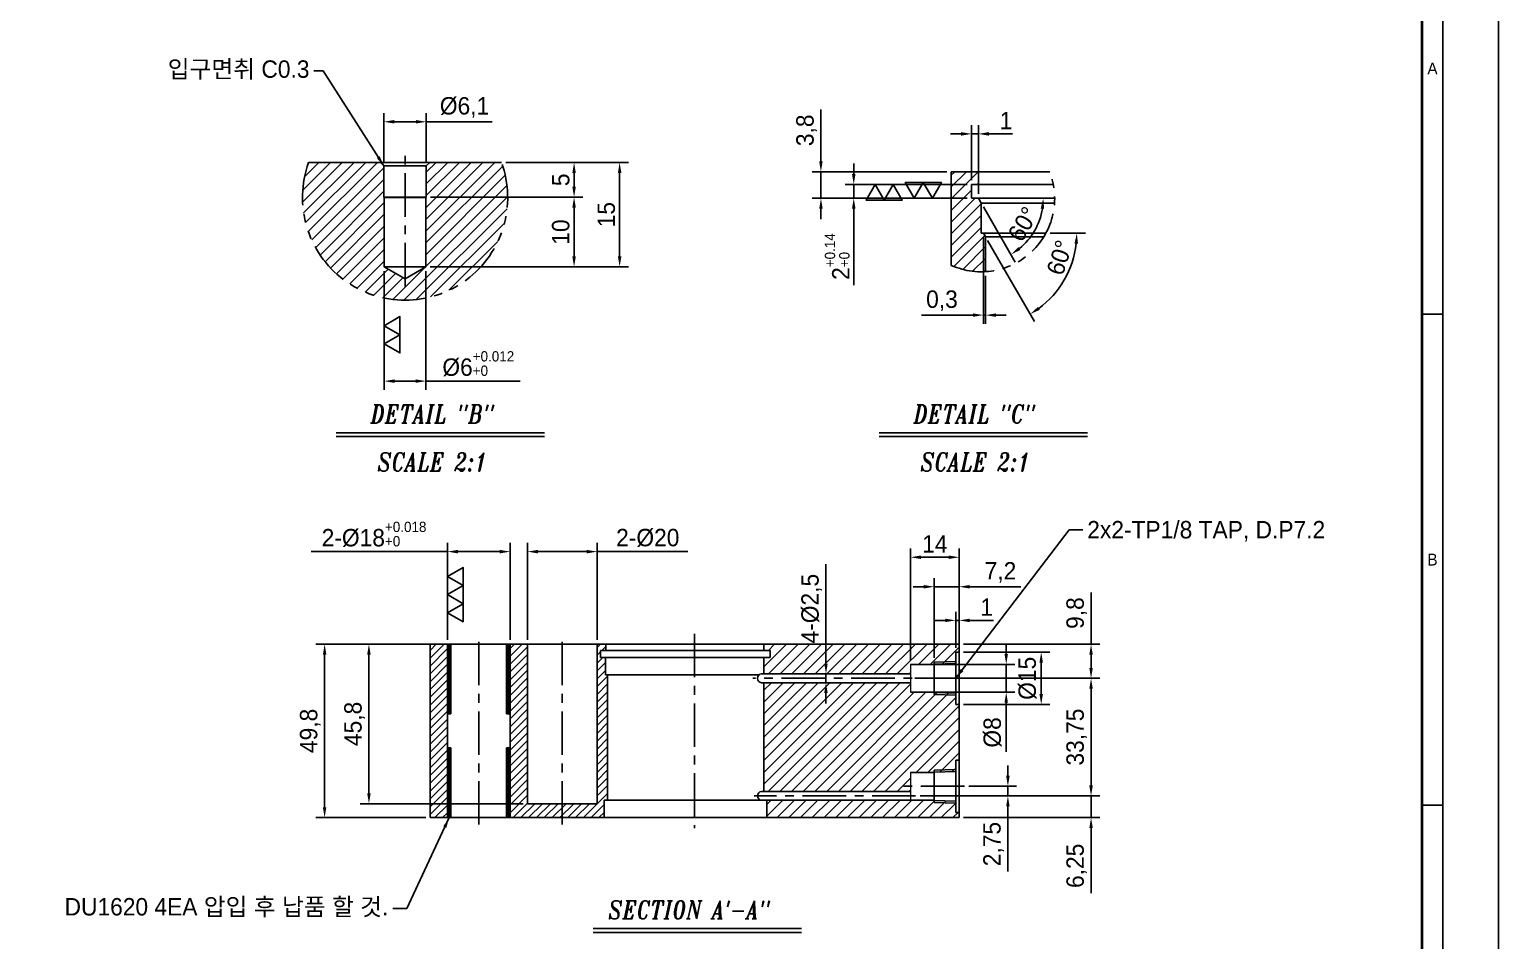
# Model space of a CAD drawing. Header units: inches. Extents: x 0 to 23821, y 0 to 11279.
# Drawn here: x 17186.4 to 17608.5, y 6222.6 to 6484.2 of the extents above; entities that cross this region are included whole.
import ezdxf

# ---------------------------------------------------------------- set-up
doc = ezdxf.new("R2010")
doc.units = ezdxf.units.IN
doc.header["$LTSCALE"] = 10
doc.header["$MEASUREMENT"] = 0
doc.linetypes.add('CENTER', pattern=[2, 1.25, -0.25, 0.25, -0.25])
doc.linetypes.add('PHANTOM', pattern=[2.5, 1.25, -0.25, 0.25, -0.25, 0.25, -0.25])
doc.layers.get('Defpoints').update_dxf_attribs({"color": 8})
for name, color, linetype in [('44', 4, 'Continuous'), ('CENTER LINE', 1, 'CENTER'), ('PHANTOM LINE', 6, 'PHANTOM'), ('THIN LINE', 3, 'Continuous')]:
    doc.layers.add(name, color=color, linetype=linetype)
doc.styles.add('ITALICT', font='italict')
doc.styles.add('SCI', font='')
doc.styles.get('SCI').set_extended_font_data('Gulim')
doc.dimstyles.new('SCH', dxfattribs={"dimtxt": 2.5, "dimasz": 2, "dimexe": 1.25, "dimexo": 0.625, "dimtad": 1, "dimdec": 8, "dimtxsty": 'SCI', "dimcen": 2.5, "dimclrd": 4, "dimclre": 4, "dimclrt": 7, "dimadec": 8, "dimazin": 2, "dimtfac": 1, "dimtdec": 8, "dimtmove": 0, "dimatfit": 3, "dimfxl": 1, "dimarcsym": 0})

# ---------------------------------------------------------------- blocks, each defined once
blk = doc.blocks.new('SECHANG A3')
for p, q in [((199, 219), (202, 219)), ((202, 148.5), (199, 148.5))]:
    blk.add_line(p, q)
at = {"color": 1}
blk.add_lwpolyline([(-210, 297), (210, 297), (210, 0), (-210, 0)], close=True, dxfattribs=at)
at = {"color": 2}
blk.add_lwpolyline([(-198, 289.5), (202, 289.5), (202, 7.5), (-198, 7.5)], close=True, dxfattribs=at)
at = {"const_width": 0.4}
blk.add_lwpolyline([(-195, 286.5), (199, 286.5), (199, 10.5), (-195, 10.5)], close=True, dxfattribs=at)
at = {"color": 2, "char_height": 1.7, "width": 3, "attachment_point": 5, "style": 'SCI'}
for s, insert in [('A', (200.5, 254.25)), ('B', (200.5, 183.75))]:
    blk.add_mtext(s, dxfattribs=dict(at, insert=insert))
blk = doc.blocks.new('*D1591')
at = {"color": 4, "lineweight": -2, "transparency": 16777216}
for p, q in [((17288.22, 6446.26), (17288.22, 6460.18)), ((17291.22, 6457.68), (17297.42, 6457.68)), ((17300.42, 6446.26), (17300.42, 6460.18)), ((17300.42, 6457.68), (17319.38, 6457.68))]:
    blk.add_line(p, q, dxfattribs=at)
at = {"color": 4, "transparency": 16777216}
for points in [[(17291.22, 6458.18), (17291.22, 6457.18), (17288.22, 6457.68)], [(17297.42, 6458.18), (17297.42, 6457.18), (17300.42, 6457.68)]]:
    blk.add_solid(points, dxfattribs=at)
at = {"layer": 'Defpoints', "color": 0, "transparency": 16777216}
for p in [(17300.42, 6457.68), (17288.22, 6445.01), (17300.42, 6445.01)]:
    blk.add_point(p, dxfattribs=at)
at = {"color": 7, "transparency": 16777216, "insert": (17311.4, 6461.8), "char_height": 5, "attachment_point": 5, "style": 'SCI'}
blk.add_mtext('%%c6,1', dxfattribs=at)
blk = doc.blocks.new('*D1592')
at = {"color": 4, "lineweight": -2, "transparency": 16777216}
for p, q in [((17323.27, 6446.01), (17358.46, 6446.01)), ((17355.96, 6419.01), (17355.96, 6443.01)), ((17301.55, 6416.01), (17358.46, 6416.01))]:
    blk.add_line(p, q, dxfattribs=at)
at = {"color": 4, "transparency": 16777216}
for points in [[(17355.46, 6443.01), (17356.46, 6443.01), (17355.96, 6446.01)], [(17355.46, 6419.01), (17356.46, 6419.01), (17355.96, 6416.01)]]:
    blk.add_solid(points, dxfattribs=at)
at = {"layer": 'Defpoints', "color": 0, "transparency": 16777216}
for p in [(17322.02, 6446.01), (17355.96, 6446.01), (17300.3, 6416.01)]:
    blk.add_point(p, dxfattribs=at)
at = {"color": 7, "transparency": 16777216, "insert": (17352.14, 6431.01), "char_height": 5, "attachment_point": 5, "rotation": 90, "style": 'SCI'}
blk.add_mtext('15', dxfattribs=at)
blk = doc.blocks.new('*D1593')
at = {"color": 4, "lineweight": -2, "transparency": 16777216}
for p, q in [((17301.67, 6436.01), (17345.37, 6436.01)), ((17342.87, 6433.01), (17342.87, 6419.01)), ((17301.55, 6416.01), (17345.37, 6416.01))]:
    blk.add_line(p, q, dxfattribs=at)
at = {"color": 4, "transparency": 16777216}
for points in [[(17342.37, 6433.01), (17343.37, 6433.01), (17342.87, 6436.01)], [(17342.37, 6419.01), (17343.37, 6419.01), (17342.87, 6416.01)]]:
    blk.add_solid(points, dxfattribs=at)
at = {"layer": 'Defpoints', "color": 0, "transparency": 16777216}
for p in [(17300.42, 6436.01), (17300.3, 6416.01), (17342.87, 6416.01)]:
    blk.add_point(p, dxfattribs=at)
at = {"color": 7, "transparency": 16777216, "insert": (17339.05, 6426.01), "char_height": 5, "attachment_point": 5, "rotation": 90, "style": 'SCI'}
blk.add_mtext('10', dxfattribs=at)
blk = doc.blocks.new('*D1594')
at = {"color": 4, "lineweight": -2, "transparency": 16777216}
for p, q in [((17323.27, 6446.01), (17345.37, 6446.01)), ((17342.87, 6439.01), (17342.87, 6443.01)), ((17301.67, 6436.01), (17345.37, 6436.01))]:
    blk.add_line(p, q, dxfattribs=at)
at = {"color": 4, "transparency": 16777216}
for points in [[(17342.37, 6443.01), (17343.37, 6443.01), (17342.87, 6446.01)], [(17342.37, 6439.01), (17343.37, 6439.01), (17342.87, 6436.01)]]:
    blk.add_solid(points, dxfattribs=at)
at = {"layer": 'Defpoints', "color": 0, "transparency": 16777216}
for p in [(17322.02, 6446.01), (17342.87, 6446.01), (17300.42, 6436.01)]:
    blk.add_point(p, dxfattribs=at)
at = {"color": 7, "transparency": 16777216, "insert": (17339.06, 6441.01), "char_height": 5, "attachment_point": 5, "rotation": 90, "style": 'SCI'}
blk.add_mtext('5', dxfattribs=at)
blk = doc.blocks.new('*D1595')
at = {"color": 4, "lineweight": -2, "transparency": 16777216}
for p, q in [((17288.32, 6414.76), (17288.32, 6380.71)), ((17300.32, 6414.76), (17300.32, 6380.71)), ((17291.32, 6383.21), (17297.32, 6383.21)), ((17300.32, 6383.21), (17327.37, 6383.21))]:
    blk.add_line(p, q, dxfattribs=at)
at = {"color": 4, "transparency": 16777216}
for points in [[(17291.32, 6383.71), (17291.32, 6382.71), (17288.32, 6383.21)], [(17297.32, 6383.71), (17297.32, 6382.71), (17300.32, 6383.21)]]:
    blk.add_solid(points, dxfattribs=at)
at = {"layer": 'Defpoints', "color": 0, "transparency": 16777216}
for p in [(17288.32, 6416.01), (17300.32, 6416.01), (17300.32, 6383.21)]:
    blk.add_point(p, dxfattribs=at)
at = {"color": 7, "transparency": 16777216, "insert": (17315.35, 6388.17), "char_height": 5, "attachment_point": 5, "style": 'SCI'}
blk.add_mtext('%%c6{\\H0.59x;\\S+0.012^ +0;}', dxfattribs=at)
blk = doc.blocks.new('*D1596')
at = {"color": 4, "lineweight": -2, "transparency": 16777216}
for p, q in [((17423.21, 6442.7), (17423.21, 6445.7)), ((17455.79, 6439.7), (17420.71, 6439.7)), ((17423.21, 6439.7), (17423.21, 6435.7)), ((17455.79, 6435.7), (17420.71, 6435.7)), ((17423.21, 6432.7), (17423.21, 6410.73))]:
    blk.add_line(p, q, dxfattribs=at)
at = {"color": 4, "transparency": 16777216}
for points in [[(17422.71, 6442.7), (17423.71, 6442.7), (17423.21, 6439.7)], [(17422.71, 6432.7), (17423.71, 6432.7), (17423.21, 6435.7)]]:
    blk.add_solid(points, dxfattribs=at)
at = {"layer": 'Defpoints', "color": 0, "transparency": 16777216}
for p in [(17457.04, 6439.7), (17423.21, 6435.7), (17457.04, 6435.7)]:
    blk.add_point(p, dxfattribs=at)
at = {"color": 7, "transparency": 16777216, "insert": (17418.44, 6418.97), "char_height": 5, "attachment_point": 5, "rotation": 90, "style": 'SCI'}
blk.add_mtext('2{\\H0.59x;\\S+0.14^ +0;}', dxfattribs=at)
blk = doc.blocks.new('*D1597')
at = {"color": 4, "lineweight": -2, "transparency": 16777216}
for p, q in [((17413.78, 6446.3), (17413.78, 6461.16)), ((17449.99, 6443.3), (17411.28, 6443.3)), ((17413.78, 6435.7), (17413.78, 6443.3)), ((17455.79, 6435.7), (17411.28, 6435.7)), ((17413.78, 6432.7), (17413.78, 6429.7))]:
    blk.add_line(p, q, dxfattribs=at)
at = {"color": 4, "transparency": 16777216}
for points in [[(17413.28, 6446.3), (17414.28, 6446.3), (17413.78, 6443.3)], [(17413.28, 6432.7), (17414.28, 6432.7), (17413.78, 6435.7)]]:
    blk.add_solid(points, dxfattribs=at)
at = {"layer": 'Defpoints', "color": 0, "transparency": 16777216}
for p in [(17413.78, 6443.3), (17451.24, 6443.3), (17457.04, 6435.7)]:
    blk.add_point(p, dxfattribs=at)
at = {"color": 7, "transparency": 16777216, "insert": (17409.66, 6455.23), "char_height": 5, "attachment_point": 5, "rotation": 90, "style": 'SCI'}
blk.add_mtext('3,8', dxfattribs=at)
blk = doc.blocks.new('*D1598')
at = {"color": 4, "lineweight": -2, "transparency": 16777216}
blk.add_line((17460.47, 6433.23), (17469.6, 6417.41), dxfattribs=at)
blk.add_arc((17459.04, 6435.7), 18.62, 309.2436, 350.7564, dxfattribs=at)
at = {"color": 4, "transparency": 16777216}
for points in [[(17476.92, 6432.75), (17477.91, 6432.67), (17477.66, 6435.7)], [(17471.1, 6420.87), (17470.53, 6421.7), (17468.35, 6419.58)]]:
    blk.add_solid(points, dxfattribs=at)
at = {"layer": 'Defpoints', "color": 0, "transparency": 16777216}
for p in [(17457.04, 6435.7), (17459.04, 6435.7), (17459.84, 6434.32), (17480.93, 6435.7), (17473.3, 6423.74)]:
    blk.add_point(p, dxfattribs=at)
at = {"color": 7, "transparency": 16777216, "insert": (17471.86, 6428.3), "char_height": 5, "attachment_point": 5, "rotation": 60, "style": 'SCI'}
blk.add_mtext('60°', dxfattribs=at)
blk = doc.blocks.new('*D1599')
at = {"color": 4, "lineweight": -2, "transparency": 16777216}
for p, q in [((17479.66, 6425.7), (17489.79, 6425.7)), ((17461.67, 6423.58), (17475.12, 6400.29))]:
    blk.add_line(p, q, dxfattribs=at)
blk.add_arc((17460.44, 6425.7), 26.85, 306.4056, 353.5944, dxfattribs=at)
at = {"color": 4, "transparency": 16777216}
for points in [[(17486.62, 6422.73), (17487.62, 6422.68), (17487.29, 6425.7)], [(17476.65, 6403.67), (17476.1, 6404.51), (17473.87, 6402.45)]]:
    blk.add_solid(points, dxfattribs=at)
at = {"layer": 'Defpoints', "color": 0, "transparency": 16777216}
for p in [(17459.84, 6425.7), (17460.44, 6425.7), (17461.04, 6424.66), (17478.41, 6425.7), (17481.01, 6408.44)]:
    blk.add_point(p, dxfattribs=at)
at = {"color": 7, "transparency": 16777216, "insert": (17482.38, 6418.68), "char_height": 5, "attachment_point": 5, "rotation": 72.266, "style": 'SCI'}
blk.add_mtext('60°', dxfattribs=at)
blk = doc.blocks.new('*D1600')
at = {"color": 4, "lineweight": -2, "transparency": 16777216}
for p, q in [((17460.44, 6424.45), (17460.44, 6399.66)), ((17461.04, 6413.4), (17461.04, 6399.66)), ((17457.44, 6402.16), (17442.66, 6402.16)), ((17461.04, 6402.16), (17460.44, 6402.16)), ((17464.04, 6402.16), (17467.04, 6402.16))]:
    blk.add_line(p, q, dxfattribs=at)
at = {"color": 4, "transparency": 16777216}
for points in [[(17457.44, 6402.66), (17457.44, 6401.66), (17460.44, 6402.16)], [(17464.04, 6402.66), (17464.04, 6401.66), (17461.04, 6402.16)]]:
    blk.add_solid(points, dxfattribs=at)
at = {"layer": 'Defpoints', "color": 0, "transparency": 16777216}
for p in [(17460.44, 6425.7), (17461.04, 6414.65), (17460.44, 6402.16)]:
    blk.add_point(p, dxfattribs=at)
at = {"color": 7, "transparency": 16777216, "insert": (17448.55, 6406.28), "char_height": 5, "attachment_point": 5, "style": 'SCI'}
blk.add_mtext('0,3', dxfattribs=at)
blk = doc.blocks.new('*D1601')
at = {"color": 4, "lineweight": -2, "transparency": 16777216}
for p, q in [((17454.04, 6454.2), (17451.04, 6454.2)), ((17457.04, 6440.95), (17457.04, 6456.7)), ((17457.04, 6454.2), (17459.04, 6454.2)), ((17459.04, 6436.95), (17459.04, 6456.7)), ((17462.04, 6454.2), (17468.86, 6454.2))]:
    blk.add_line(p, q, dxfattribs=at)
at = {"color": 4, "transparency": 16777216}
for points in [[(17454.04, 6454.7), (17454.04, 6453.7), (17457.04, 6454.2)], [(17462.04, 6454.7), (17462.04, 6453.7), (17459.04, 6454.2)]]:
    blk.add_solid(points, dxfattribs=at)
at = {"layer": 'Defpoints', "color": 0, "transparency": 16777216}
for p in [(17459.04, 6454.2), (17457.04, 6439.7), (17459.04, 6435.7)]:
    blk.add_point(p, dxfattribs=at)
at = {"color": 7, "transparency": 16777216, "insert": (17466.95, 6458.02), "char_height": 5, "attachment_point": 5, "style": 'SCI'}
blk.add_mtext('1', dxfattribs=at)
blk = doc.blocks.new('*U546')
at = {"color": 2}
for points in [[(0, 0), (1.5, 2.6), (-1.5, 2.6)], [(3, 0), (4.5, 2.6), (1.5, 2.6)]]:
    blk.add_lwpolyline(points, close=True, dxfattribs=at)
blk = doc.blocks.new('A$C21B97C16')
h = blk.add_hatch()
h.set_pattern_fill('ANSI31', color=30)
h.set_pattern_definition([(45, (-232314.66971, -59213.12488), (-0.08838834765, 0.08838834765), [])])
h.paths.add_polyline_path([(1, 20), (0, 20), (0, 9), (1, 9)])
h.paths.add_polyline_path([(1, 9), (0, 9), (0, 0), (1, 0)])
h.paths.add_polyline_path([(18, 20), (17, 20), (17, 0), (18, 0)])
at = {"layer": '44'}
for p, q in [((0, 20), (1, 20)), ((0, 20), (0, 0)), ((1, 0), (1, 20)), ((17, 20), (18, 20)), ((17, 0), (17, 20)), ((18, 20), (18, 0)), ((0, 0), (1, 0)), ((18, 0), (17, 0))]:
    blk.add_line(p, q, dxfattribs=at)
blk = doc.blocks.new('A$Cdac5166d')
at = {"layer": 'THIN LINE'}
h = blk.add_hatch(dxfattribs=at)
h.set_pattern_fill('ANSI31', color=256, scale=0.5, style=0)
h.set_pattern_definition([(45, (-1067.9687, -1188.4932), (-1.122532, 1.122532), [])])
h.paths.add_polyline_path([(-48, 24.9), (-53, 24.9), (-53, -24.9), (-35, -24.9), (-35, -20.9), (-48, -20.9)])
h.paths.add_polyline_path([(-71, 24.9), (-76, 24.9), (-76, -24.9), (-71, -24.9)])
h.paths.add_polyline_path([(-25, 16.1), (-25.5, 16.1), (-25.5, 21.1), (-27, 21.1), (-27, 23.1), (-25.5, 23.1), (-25.5, 24.9), (-28, 24.9), (-28, -20.9), (-35, -20.9), (-35, -24.9), (-26, -24.9), (-26, -19.9), (-25, -19.9)])
h = blk.add_hatch(dxfattribs=at)
h.set_pattern_fill('ANSI31', color=256, scale=0.75, style=0)
h.set_pattern_definition([(45, (50215.0619, 145888.504), (-1.683798023, 1.683798023), [])])
h.paths.add_polyline_path([(75, 22.6), (76, 22.6), (76, 24.9), (19.86, 24.9), (19.86, 23.1), (21.75, 23.1), (21.75, 21.1), (19.86, 21.1), (19.86, 16.35), (62, 16.35), (62, 19.1), (68.8, 19.1), (68.8, 19.19), (75, 19.38)])
h.paths.add_polyline_path([(76, 7.6), (75, 7.6), (75, 10.82), (68.8, 11.01), (68.8, 11.1), (62, 11.1), (62, 13.85), (19.86, 13.85), (19.86, -17.4), (62, -17.4), (62, -11.9), (68.8, -11.9), (68.8, -11.81), (75, -11.62), (75, -8.4), (76, -8.4)])
h.paths.add_polyline_path([(75, -20.18), (68.8, -19.99), (68.8, -19.9), (20.77, -19.9), (20.77, -24.9), (76, -24.9), (76, -23.4), (75, -23.4)])
for p, q in [((-76, 24.9), (76, 24.9)), ((-76, -24.9), (-76, 24.9)), ((-71, -24.9), (-71, 24.9)), ((-53, -24.9), (-53, 24.9)), ((-48, 24.9), (-48, -20.9)), ((-28, 24.9), (-28, -20.9)), ((-27, 23.1), (21.75, 23.1)), ((-27, 23.1), (-27, 21.1)), ((-25.5, 23.1), (-25.5, 24.9)), ((19.86, 23.1), (19.86, 24.9)), ((21.75, 23.1), (21.75, 21.1)), ((75, 7.6), (75, 22.6)), ((76, 22.6), (75, 22.6)), ((76, -24.9), (76, 24.9)), ((-27, 21.1), (21.75, 21.1)), ((-25.6, 16.1), (-25.6, 21.1)), ((19.86, 16.35), (19.86, 21.1)), ((68.8, 19.1), (62, 19.1)), ((68.8, 19.77), (68.8, 10.43)), ((75.02, 19.38), (68.8, 19.19)), ((-25.6, 16.1), (18.54, 16.1)), ((-25, -19.9), (-25, 16.1)), ((62, 16.35), (19.21, 16.35)), ((62, 13.85), (19.21, 13.85)), ((19.86, 13.85), (19.86, -17.4)), ((68.8, 11.1), (62, 11.1)), ((68.8, 11.01), (75.02, 10.82)), ((76, 7.6), (75, 7.6)), ((75, -23.4), (75, -8.4)), ((76, -8.4), (75, -8.4)), ((68.8, -11.9), (62, -11.9)), ((68.8, -11.23), (68.8, -20.57)), ((75.02, -11.62), (68.8, -11.81)), ((-48, -20.9), (-28, -20.9)), ((-26, -19.9), (19.21, -19.9)), ((-26, -24.9), (-26, -19.9)), ((62, -17.4), (19.21, -17.4)), ((62, -19.9), (19.21, -19.9)), ((20.77, -24.9), (20.77, -19.9)), ((68.8, -19.9), (62, -19.9)), ((68.8, -19.99), (75.02, -20.18)), ((-76, -24.9), (76, -24.9)), ((76, -23.4), (75, -23.4))]:
    blk.add_line(p, q)
at = {"color": 7, "linetype": 'Continuous', "lineweight": 0}
for p, q in [((62, 19.1), (62, 11.1)), ((62, -11.9), (62, -19.9))]:
    blk.add_line(p, q, dxfattribs=at)
for centre in [(19.21, 15.1), (19.21, -18.65)]:
    blk.add_ellipse(centre, major_axis=(0, -1.25), ratio=0.891311, start_param=3.141593, end_param=6.283185)
at = {"layer": 'CENTER LINE'}
for p, q in [((-62, -26.9), (-62, 26.4)), ((-38, -26.9), (-38, 26.4)), ((0, 27.9), (0, -27.9)), ((77.5, 15.1), (16.71, 15.1)), ((77.5, -15.9), (60, -15.9)), ((63.5, -18.65), (17.1, -18.65))]:
    blk.add_line(p, q, dxfattribs=at)
at = {"layer": 'THIN LINE'}
for p, q in [((75, 19.96), (68.8, 19.77)), ((77.5, 15.1), (82.46, 15.1)), ((68.8, 10.43), (75, 10.24)), ((75, -11.04), (68.8, -11.23)), ((68.8, -20.57), (75, -20.76))]:
    blk.add_line(p, q, dxfattribs=at)
at = {"layer": 'THIN LINE', "xscale": -1, "rotation": 180}
blk.add_blockref('A$C21B97C16', (-71, 24.9), dxfattribs=at)
at = {"layer": 'THIN LINE'}
blk.add_blockref('A$C21B97C16', (-71, -24.9), dxfattribs=at)
blk = doc.blocks.new('*D1656')
at = {"color": 4, "lineweight": -2, "transparency": 16777216}
for p, q in [((17306.5, 6308.92), (17306.5, 6336.75)), ((17324.5, 6308.92), (17324.5, 6336.75)), ((17306.5, 6334.25), (17267.33, 6334.25)), ((17321.5, 6334.25), (17309.5, 6334.25))]:
    blk.add_line(p, q, dxfattribs=at)
at = {"color": 4, "transparency": 16777216}
for points in [[(17309.5, 6334.75), (17309.5, 6333.75), (17306.5, 6334.25)], [(17321.5, 6334.75), (17321.5, 6333.75), (17324.5, 6334.25)]]:
    blk.add_solid(points, dxfattribs=at)
at = {"layer": 'Defpoints', "color": 0, "transparency": 16777216}
for p in [(17306.5, 6334.25), (17306.5, 6307.67), (17324.5, 6307.67)]:
    blk.add_point(p, dxfattribs=at)
at = {"color": 7, "transparency": 16777216, "insert": (17285.41, 6339.2), "char_height": 5, "attachment_point": 5, "style": 'SCI'}
blk.add_mtext('2-%%C18{\\H0.59x;\\S+0.018^ +0;}', dxfattribs=at)
blk = doc.blocks.new('*D1657')
at = {"color": 4, "lineweight": -2, "transparency": 16777216}
for p, q in [((17329.5, 6308.92), (17329.5, 6336.75)), ((17349.5, 6308.92), (17349.5, 6336.75)), ((17332.5, 6334.25), (17346.5, 6334.25)), ((17349.5, 6334.25), (17375.58, 6334.25))]:
    blk.add_line(p, q, dxfattribs=at)
at = {"color": 4, "transparency": 16777216}
for points in [[(17332.5, 6334.75), (17332.5, 6333.75), (17329.5, 6334.25)], [(17346.5, 6334.75), (17346.5, 6333.75), (17349.5, 6334.25)]]:
    blk.add_solid(points, dxfattribs=at)
at = {"layer": 'Defpoints', "color": 0, "transparency": 16777216}
for p in [(17349.5, 6334.25), (17329.5, 6307.67), (17349.5, 6307.67)]:
    blk.add_point(p, dxfattribs=at)
at = {"color": 7, "transparency": 16777216, "insert": (17364.04, 6338.19), "char_height": 5, "attachment_point": 5, "style": 'SCI'}
blk.add_mtext('2-%%C20', dxfattribs=at)
blk = doc.blocks.new('*D1658')
at = {"color": 4, "lineweight": -2, "transparency": 16777216}
for p, q in [((17415.23, 6302.12), (17415.23, 6330.63)), ((17397.96, 6299.12), (17417.73, 6299.12)), ((17415.23, 6296.62), (17415.23, 6299.12)), ((17397.96, 6296.62), (17417.73, 6296.62)), ((17415.23, 6293.62), (17415.23, 6290.62))]:
    blk.add_line(p, q, dxfattribs=at)
at = {"color": 4, "transparency": 16777216}
for points in [[(17414.73, 6302.12), (17415.73, 6302.12), (17415.23, 6299.12)], [(17414.73, 6293.62), (17415.73, 6293.62), (17415.23, 6296.62)]]:
    blk.add_solid(points, dxfattribs=at)
at = {"layer": 'Defpoints', "color": 0, "transparency": 16777216}
for p in [(17396.71, 6299.12), (17415.23, 6299.12), (17396.71, 6296.62)]:
    blk.add_point(p, dxfattribs=at)
at = {"color": 7, "transparency": 16777216, "insert": (17411.11, 6317.87), "char_height": 5, "attachment_point": 5, "rotation": 90, "style": 'SCI'}
blk.add_mtext('4-%%C2,5', dxfattribs=at)
blk = doc.blocks.new('*D1659')
at = {"color": 4, "lineweight": -2, "transparency": 16777216}
for p, q in [((17491.38, 6267.12), (17491.38, 6270.12)), ((17442.25, 6264.12), (17493.88, 6264.12)), ((17491.38, 6264.12), (17491.38, 6257.87)), ((17454.75, 6257.87), (17493.88, 6257.87)), ((17491.38, 6254.87), (17491.38, 6236.17))]:
    blk.add_line(p, q, dxfattribs=at)
at = {"color": 4, "transparency": 16777216}
for points in [[(17490.88, 6267.12), (17491.88, 6267.12), (17491.38, 6264.12)], [(17490.88, 6254.87), (17491.88, 6254.87), (17491.38, 6257.87)]]:
    blk.add_solid(points, dxfattribs=at)
at = {"layer": 'Defpoints', "color": 0, "transparency": 16777216}
for p in [(17441, 6264.12), (17453.5, 6257.87), (17491.38, 6257.87)]:
    blk.add_point(p, dxfattribs=at)
at = {"color": 7, "transparency": 16777216, "insert": (17487.26, 6244.02), "char_height": 5, "attachment_point": 5, "rotation": 90, "style": 'SCI'}
blk.add_mtext('6,25', dxfattribs=at)
blk = doc.blocks.new('*D1660')
at = {"color": 4, "lineweight": -2, "transparency": 16777216}
for p, q in [((17440.75, 6297.87), (17493.88, 6297.87)), ((17491.38, 6267.12), (17491.38, 6294.87)), ((17442.25, 6264.12), (17493.88, 6264.12))]:
    blk.add_line(p, q, dxfattribs=at)
at = {"color": 4, "transparency": 16777216}
for points in [[(17490.88, 6294.87), (17491.88, 6294.87), (17491.38, 6297.87)], [(17490.88, 6267.12), (17491.88, 6267.12), (17491.38, 6264.12)]]:
    blk.add_solid(points, dxfattribs=at)
at = {"layer": 'Defpoints', "color": 0, "transparency": 16777216}
for p in [(17439.5, 6297.87), (17491.38, 6297.87), (17441, 6264.12)]:
    blk.add_point(p, dxfattribs=at)
at = {"color": 7, "transparency": 16777216, "insert": (17487.26, 6280.99), "char_height": 5, "attachment_point": 5, "rotation": 90, "style": 'SCI'}
blk.add_mtext('33,75', dxfattribs=at)
blk = doc.blocks.new('*D1661')
at = {"color": 4, "lineweight": -2, "transparency": 16777216}
for p, q in [((17491.38, 6307.67), (17491.38, 6322.52)), ((17454.75, 6307.67), (17493.88, 6307.67)), ((17491.38, 6300.87), (17491.38, 6304.67)), ((17440.75, 6297.87), (17493.88, 6297.87))]:
    blk.add_line(p, q, dxfattribs=at)
at = {"color": 4, "transparency": 16777216}
for points in [[(17490.88, 6304.67), (17491.88, 6304.67), (17491.38, 6307.67)], [(17490.88, 6300.87), (17491.88, 6300.87), (17491.38, 6297.87)]]:
    blk.add_solid(points, dxfattribs=at)
at = {"layer": 'Defpoints', "color": 0, "transparency": 16777216}
for p in [(17453.5, 6307.67), (17491.38, 6307.67), (17439.5, 6297.87)]:
    blk.add_point(p, dxfattribs=at)
at = {"color": 7, "transparency": 16777216, "insert": (17487.26, 6316.6), "char_height": 5, "attachment_point": 5, "rotation": 90, "style": 'SCI'}
blk.add_mtext('9,8', dxfattribs=at)
blk = doc.blocks.new('*D1662')
at = {"color": 4, "lineweight": -2, "transparency": 16777216}
for p, q in [((17328.25, 6307.67), (17281.44, 6307.67)), ((17283.94, 6304.67), (17283.94, 6264.87)), ((17328.25, 6261.87), (17281.44, 6261.87))]:
    blk.add_line(p, q, dxfattribs=at)
at = {"color": 4, "transparency": 16777216}
for points in [[(17283.44, 6304.67), (17284.44, 6304.67), (17283.94, 6307.67)], [(17283.44, 6264.87), (17284.44, 6264.87), (17283.94, 6261.87)]]:
    blk.add_solid(points, dxfattribs=at)
at = {"layer": 'Defpoints', "color": 0, "transparency": 16777216}
for p in [(17329.5, 6307.67), (17283.94, 6261.87), (17329.5, 6261.87)]:
    blk.add_point(p, dxfattribs=at)
at = {"color": 7, "transparency": 16777216, "insert": (17279.81, 6284.77), "char_height": 5, "attachment_point": 5, "rotation": 90, "style": 'SCI'}
blk.add_mtext('45,8', dxfattribs=at)
blk = doc.blocks.new('*D1663')
at = {"color": 4, "lineweight": -2, "transparency": 16777216}
for p, q in [((17300.25, 6307.67), (17268.71, 6307.67)), ((17271.21, 6304.67), (17271.21, 6260.87)), ((17300.25, 6257.87), (17268.71, 6257.87))]:
    blk.add_line(p, q, dxfattribs=at)
at = {"color": 4, "transparency": 16777216}
for points in [[(17270.71, 6304.67), (17271.71, 6304.67), (17271.21, 6307.67)], [(17270.71, 6260.87), (17271.71, 6260.87), (17271.21, 6257.87)]]:
    blk.add_solid(points, dxfattribs=at)
at = {"layer": 'Defpoints', "color": 0, "transparency": 16777216}
for p in [(17301.5, 6307.67), (17271.21, 6257.87), (17301.5, 6257.87)]:
    blk.add_point(p, dxfattribs=at)
at = {"color": 7, "transparency": 16777216, "insert": (17267.08, 6282.77), "char_height": 5, "attachment_point": 5, "rotation": 90, "style": 'SCI'}
blk.add_mtext('49,8', dxfattribs=at)
blk = doc.blocks.new('*U637')
at = {"color": 2}
for points in [[(0, 0), (1.5, 2.6), (-1.5, 2.6)], [(3, 0), (4.5, 2.6), (1.5, 2.6)], [(6, 0), (7.5, 2.6), (4.5, 2.6)]]:
    blk.add_lwpolyline(points, close=True, dxfattribs=at)
blk = doc.blocks.new('*D1664')
at = {"color": 4, "lineweight": -2, "transparency": 16777216}
for p, q in [((17439.5, 6303.12), (17439.5, 6335.13)), ((17453.5, 6308.92), (17453.5, 6335.13)), ((17442.5, 6332.63), (17450.5, 6332.63))]:
    blk.add_line(p, q, dxfattribs=at)
at = {"color": 4, "transparency": 16777216}
for points in [[(17442.5, 6333.13), (17442.5, 6332.13), (17439.5, 6332.63)], [(17450.5, 6333.13), (17450.5, 6332.13), (17453.5, 6332.63)]]:
    blk.add_solid(points, dxfattribs=at)
at = {"layer": 'Defpoints', "color": 0, "transparency": 16777216}
for p in [(17453.5, 6332.63), (17453.5, 6307.67), (17439.5, 6301.87)]:
    blk.add_point(p, dxfattribs=at)
at = {"color": 7, "transparency": 16777216, "insert": (17446.5, 6336.45), "char_height": 5, "attachment_point": 5, "style": 'SCI'}
blk.add_mtext('14', dxfattribs=at)
blk = doc.blocks.new('*D1665')
at = {"color": 4, "lineweight": -2, "transparency": 16777216}
for p, q in [((17449.5, 6314.5), (17446.5, 6314.5)), ((17452.5, 6306.62), (17452.5, 6317)), ((17452.5, 6314.5), (17453.5, 6314.5)), ((17453.5, 6308.92), (17453.5, 6317)), ((17456.5, 6314.5), (17463.31, 6314.5))]:
    blk.add_line(p, q, dxfattribs=at)
at = {"color": 4, "transparency": 16777216}
for points in [[(17449.5, 6315), (17449.5, 6314), (17452.5, 6314.5)], [(17456.5, 6315), (17456.5, 6314), (17453.5, 6314.5)]]:
    blk.add_solid(points, dxfattribs=at)
at = {"layer": 'Defpoints', "color": 0, "transparency": 16777216}
for p in [(17453.5, 6314.5), (17453.5, 6307.67), (17452.5, 6305.37)]:
    blk.add_point(p, dxfattribs=at)
at = {"color": 7, "transparency": 16777216, "insert": (17461.41, 6318.32), "char_height": 5, "attachment_point": 5, "style": 'SCI'}
blk.add_mtext('1', dxfattribs=at)
blk = doc.blocks.new('*D1666')
at = {"color": 4, "lineweight": -2, "transparency": 16777216}
for p, q in [((17443.3, 6324.16), (17440.3, 6324.16)), ((17446.3, 6303.79), (17446.3, 6326.66)), ((17446.3, 6324.16), (17453.5, 6324.16)), ((17453.5, 6303.79), (17453.5, 6326.66)), ((17456.5, 6324.16), (17471.23, 6324.16))]:
    blk.add_line(p, q, dxfattribs=at)
at = {"color": 4, "transparency": 16777216}
for points in [[(17443.3, 6324.66), (17443.3, 6323.66), (17446.3, 6324.16)], [(17456.5, 6324.66), (17456.5, 6323.66), (17453.5, 6324.16)]]:
    blk.add_solid(points, dxfattribs=at)
at = {"layer": 'Defpoints', "color": 0, "transparency": 16777216}
for p in [(17453.5, 6324.16), (17446.3, 6302.54), (17453.5, 6302.54)]:
    blk.add_point(p, dxfattribs=at)
at = {"color": 7, "transparency": 16777216, "insert": (17465.36, 6328.28), "char_height": 5, "attachment_point": 5, "style": 'SCI'}
blk.add_mtext('7,2', dxfattribs=at)
blk = doc.blocks.new('*D1667')
at = {"color": 4, "lineweight": -2, "transparency": 16777216}
for p, q in [((17467.49, 6269.87), (17467.49, 6272.87)), ((17442.25, 6264.12), (17469.99, 6264.12)), ((17456.25, 6266.87), (17469.99, 6266.87)), ((17467.49, 6266.87), (17467.49, 6264.12)), ((17467.49, 6261.12), (17467.49, 6242.42))]:
    blk.add_line(p, q, dxfattribs=at)
at = {"color": 4, "transparency": 16777216}
for points in [[(17466.99, 6269.87), (17467.99, 6269.87), (17467.49, 6266.87)], [(17466.99, 6261.12), (17467.99, 6261.12), (17467.49, 6264.12)]]:
    blk.add_solid(points, dxfattribs=at)
at = {"layer": 'Defpoints', "color": 0, "transparency": 16777216}
for p in [(17441, 6264.12), (17455, 6266.87), (17467.49, 6264.12)]:
    blk.add_point(p, dxfattribs=at)
at = {"color": 7, "transparency": 16777216, "insert": (17463.37, 6250.27), "char_height": 5, "attachment_point": 5, "rotation": 90, "style": 'SCI'}
blk.add_mtext('2,75', dxfattribs=at)
blk = doc.blocks.new('*D1668')
at = {"color": 4, "lineweight": -2, "transparency": 16777216}
for p, q in [((17467.01, 6304.87), (17467.01, 6307.87)), ((17440.75, 6301.87), (17469.51, 6301.87)), ((17467.01, 6301.87), (17467.01, 6293.87)), ((17440.75, 6293.87), (17469.51, 6293.87)), ((17467.01, 6290.87), (17467.01, 6276.8))]:
    blk.add_line(p, q, dxfattribs=at)
at = {"color": 4, "transparency": 16777216}
for points in [[(17466.51, 6304.87), (17467.51, 6304.87), (17467.01, 6301.87)], [(17466.51, 6290.87), (17467.51, 6290.87), (17467.01, 6293.87)]]:
    blk.add_solid(points, dxfattribs=at)
at = {"layer": 'Defpoints', "color": 0, "transparency": 16777216}
for p in [(17439.5, 6301.87), (17439.5, 6293.87), (17467.01, 6293.87)]:
    blk.add_point(p, dxfattribs=at)
at = {"color": 7, "transparency": 16777216, "insert": (17463.07, 6282.33), "char_height": 5, "attachment_point": 5, "rotation": 90, "style": 'SCI'}
blk.add_mtext('%%c8', dxfattribs=at)
blk = doc.blocks.new('*D1669')
at = {"color": 4, "lineweight": -2, "transparency": 16777216}
for p, q in [((17454.75, 6305.37), (17479.56, 6305.37)), ((17477.06, 6302.37), (17477.06, 6293.37)), ((17454.75, 6290.37), (17479.56, 6290.37))]:
    blk.add_line(p, q, dxfattribs=at)
at = {"color": 4, "transparency": 16777216}
for points in [[(17476.56, 6302.37), (17477.56, 6302.37), (17477.06, 6305.37)], [(17476.56, 6293.37), (17477.56, 6293.37), (17477.06, 6290.37)]]:
    blk.add_solid(points, dxfattribs=at)
at = {"layer": 'Defpoints', "color": 0, "transparency": 16777216}
for p in [(17453.5, 6305.37), (17453.5, 6290.37), (17477.06, 6290.37)]:
    blk.add_point(p, dxfattribs=at)
at = {"color": 7, "transparency": 16777216, "insert": (17473.12, 6297.87), "char_height": 5, "attachment_point": 5, "rotation": 90, "style": 'SCI'}
blk.add_mtext('%%c15', dxfattribs=at)

msp = doc.modelspace()

# ---------------------------------------------------------------- hatches: boundary and pattern name
at = {"layer": 'THIN LINE'}
h = msp.add_hatch(dxfattribs=at)
h.set_pattern_fill('ANSI31', color=256, scale=0.75, style=0)
h.set_pattern_definition([(45, (67502.545, 152157.0776), (-1.683798023, 1.683798023), [])])
h.paths.add_polyline_path([(17288.22355679, 6445.00876935), (17287.22355679, 6446.00876935), (17266.62331392, 6446.00876935, 1.4275288405), (17322.02379965, 6446.00876935), (17301.42355679, 6446.00876935), (17300.42355679, 6445.00876935), (17300.42355679, 6436.00876935), (17300.30355679, 6435.93948732), (17300.30355679, 6416.00876935), (17294.32355679, 6412.55621474), (17288.34355679, 6416.00876935), (17288.34355679, 6435.93948732), (17288.22355679, 6436.00876935)])
h = msp.add_hatch(dxfattribs=at)
h.set_pattern_fill('ANSI31', color=256, scale=0.75, style=0)
h.set_pattern_definition([(45, (67597.3473, 152197.8543), (-1.683798023, 1.683798023), [])])
h.paths.add_polyline_path([(17459.84182151, 6435.70097378), (17457.04182151, 6435.70097378), (17457.04182151, 6439.70097378), (17459.04182151, 6439.70097378), (17459.04182151, 6443.30097378), (17451.24182151, 6443.30097378), (17451.24182151, 6416.44500825, 0.1198102123), (17461.04182151, 6414.64599317), (17461.04182151, 6425.70097378), (17459.84182151, 6425.70097378)])

# ---------------------------------------------------------------- linework, layer by layer
for p, q in [((17266.62331392, 6446.00876935), (17322.02379965, 6446.00876935)), ((17288.22355679, 6445.00876935), (17287.22355679, 6446.00876935)), ((17288.22355679, 6445.00876935), (17300.42355679, 6445.00876935)), ((17288.22355679, 6445.00876935), (17288.22355679, 6436.00876935)), ((17300.42355679, 6445.00876935), (17301.42355679, 6446.00876935)), ((17300.42355679, 6445.00876935), (17300.42355679, 6436.00876935)), ((17451.24182151, 6443.30097378), (17479.51393905, 6443.30097378)), ((17451.24182151, 6443.30097378), (17451.24182151, 6416.44500825)), ((17459.04182151, 6439.70097378), (17459.04182151, 6443.30097378)), ((17457.04182151, 6439.70097378), (17480.54815408, 6439.70097378)), ((17457.04182151, 6439.70097378), (17457.04182151, 6435.70097378)), ((17288.22355679, 6436.00876935), (17288.32355679, 6435.93948732)), ((17288.22355679, 6436.00876935), (17300.42355679, 6436.00876935)), ((17288.32355679, 6435.93948732), (17300.32355679, 6435.93948732)), ((17288.32355679, 6416.00876935), (17288.32355679, 6435.93948732)), ((17300.42355679, 6436.00876935), (17300.32355679, 6435.93948732)), ((17300.32355679, 6416.00876935), (17300.32355679, 6435.93948732)), ((17457.04182151, 6435.70097378), (17480.93097058, 6435.70097378)), ((17459.04182151, 6435.70097378), (17459.84182151, 6434.31533313)), ((17459.84182151, 6425.70097378), (17459.84182151, 6434.31533313)), ((17459.84182151, 6425.70097378), (17478.40932561, 6425.70097378)), ((17461.04182151, 6424.66174329), (17460.44182151, 6425.70097378)), ((17461.04182151, 6414.64599317), (17461.04182151, 6424.66174329)), ((17288.32355679, 6416.00876935), (17294.32355679, 6412.55621474)), ((17288.32355679, 6416.00876935), (17300.32355679, 6416.00876935)), ((17300.32355679, 6416.00876935), (17294.32355679, 6412.55621474)), ((17274.53547081, 6367.28061692), (17334.37481293, 6367.28061692)), ((17430.5060227, 6367.28061692), (17490.34536483, 6367.28061692)), ((17348.39400129, 6224.8916436), (17408.23334341, 6224.8916436))]:
    msp.add_line(p, q)
at = {"layer": 'CENTER LINE'}
msp.add_line((17294.32355679, 6410.38325178), (17294.32355679, 6450.00876935), dxfattribs=at)
at = {"layer": 'PHANTOM LINE'}
for centre, radius, start, end in [((17294.32355679, 6435.93948732), 29.47361354, 160.0233490313, 19.9766509687), ((17459.84182151, 6435.70097378), 21.08914907, 245.9337522053, 21.123221735)]:
    msp.add_arc(centre, radius, start, end, dxfattribs=at)
at = {"layer": 'THIN LINE'}
for p, q in [((17459.84182151, 6434.31533313), (17480.8854003, 6434.31533313)), ((17461.04182151, 6424.66174329), (17477.81089491, 6424.66174329)), ((17274.53547081, 6368.38373504), (17334.37481293, 6368.38373504)), ((17430.5060227, 6368.38373504), (17490.34536483, 6368.38373504)), ((17348.39400129, 6225.99476172), (17408.23334341, 6225.99476172))]:
    msp.add_line(p, q, dxfattribs=at)

# ---------------------------------------------------------------- block references
for name, p, xscale, yscale, zscale in [('SECHANG A3', (17188.45780541, 5964.45976083), 2, 2, 2), ('*U546', (17440.59859567, 6435.70097378), 1.733333333333512, 1.733333333333512, 1.733333333333512)]:
    msp.add_blockref(name, p, dxfattribs=dict(xscale=xscale, yscale=yscale, zscale=zscale))
at = {"yscale": 1.733333333333512, "zscale": 1.733333333333512}
for name, p, xscale, rotation in [('*U546', (17429.34581043, 6439.70097378), -1.733333333333512, 180), ('*U546', (17288.32355679, 6399.1240902), 1.733333333333512, 270), ('*U637', (17306.49651934, 6327.09261558), 1.733333333333512, 270)]:
    msp.add_blockref(name, p, dxfattribs=dict(at, xscale=xscale, rotation=rotation))
msp.add_blockref('A$Cdac5166d', (17377.49651934, 6282.76835071))

# ---------------------------------------------------------------- texts
at = {"color": 7, "char_height": 5, "style": 'SCI'}
for s, insert, attachment_point in [('입구면취 C0.3', (17266.86343314, 6469.77216687), 9), ('2x2-TP1/8 TAP, D.P7.2', (17490.29215621, 6343.05227409), 1), ('DU1620 4EA 압입 후 납품 할 것.', (17289.5099851, 6229.23526699), 9)]:
    msp.add_mtext(s, dxfattribs=dict(at, insert=insert, attachment_point=attachment_point))
at = {"layer": 'THIN LINE', "ltscale": 5, "style": 'ITALICT', "width": 0.8}
for s, height, p in [('DETAIL "B"', 5.241627955, (17284.40376706, 6371.16208915, -0.25847114)), ('DETAIL "C"', 5.241627955, (17440.37431895, 6371.16208915, -0.25847114)), ('SCALE 2:1', 5.241627955, (17286.37203052, 6357.39179539, -0.25847114)), ('SCALE 2:1', 5.241627955, (17442.34258241, 6357.39179539, -0.25847114)), ('SECTION A\'-A"', 5.2416279553, (17352.66381717, 6228.77311582, -0.25847114))]:
    msp.add_text(s, height=height, dxfattribs=at).set_placement(p)

# ---------------------------------------------------------------- dimensions: what is measured, and where the dimension line sits
for base, p1, p2, text, override, picture, middle in [((17300.4235567858, 6457.6767440677), (17288.2235567858, 6445.0087693515), (17300.4235567858, 6445.0087693515), '%%c<>', {"dimscale": 2, "dimasz": 1.5, "dimlfac": 0.5}, '*D1591', (17311.4012531906, 6461.8029091809)), ((17306.4965193369, 6334.2466907758), (17324.4965193369, 6307.6683507129), (17306.4965193369, 6307.6683507129), '2-%%C<>{\\H0.59x;\\S+0.018^ +0;}', {"dimscale": 2, "dimasz": 1.5}, '*D1656', (17285.411166474, 6339.2033374691)), ((17349.4965193369, 6334.2466907758), (17329.4965193369, 6307.6683507129), (17349.4965193369, 6307.6683507129), '2-%%C<>', {"dimscale": 2, "dimasz": 1.5}, '*D1657', (17364.0361331851, 6338.1864377798))]:
    dim = msp.add_linear_dim(base=base, p1=p1, p2=p2, text=text, dimstyle='SCH', override=override)
    dim.commit()
    dim.dimension.update_dxf_attribs({"geometry": picture, "text_midpoint": middle})
for base, p1, p2, override, picture, middle in [((17413.77936777, 6443.30097378), (17457.04182151, 6435.70097378), (17451.24182151, 6443.30097378), {"dimscale": 2, "dimasz": 1.5, "dimlfac": 0.5}, '*D1597', (17409.65653155, 6455.23139988)), ((17355.9633392601, 6446.0087693515), (17300.3035567858, 6416.0087693515), (17322.02379965, 6446.0087693515), {"dimscale": 2, "dimasz": 1.5, "dimlfac": 0.5}, '*D1592', (17352.1434324692, 6431.0087693515)), ((17342.866637205, 6446.0087693515), (17300.4235567858, 6436.0087693515), (17322.02379965, 6446.0087693515), {"dimscale": 2, "dimasz": 1.5, "dimlfac": 0.5}, '*D1594', (17339.0567170985, 6441.0087693515)), ((17342.866637205, 6416.0087693515), (17300.4235567858, 6436.0087693515), (17300.3035567858, 6416.0087693515), {"dimscale": 2, "dimasz": 1.5, "dimlfac": 0.5}, '*D1593', (17339.046730414, 6426.0087693515)), ((17491.3793046955, 6307.6683507129), (17439.4965193369, 6297.8683507129), (17453.4965193369, 6307.6683507129), {"dimscale": 2, "dimasz": 1.5}, '*D1661', (17487.2564684771, 6316.5954479166)), ((17271.2060250795, 6257.8683507129), (17301.4965193369, 6307.6683507129), (17301.4965193369, 6257.8683507129), {"dimscale": 2, "dimasz": 1.5}, '*D1663', (17267.0798599663, 6282.7683507129)), ((17283.9378688278, 6261.8683507129), (17329.4965193369, 6307.6683507129), (17329.4965193369, 6261.8683507129), {"dimscale": 2, "dimasz": 1.5}, '*D1662', (17279.8117037146, 6284.7683507129)), ((17491.3793046955, 6297.8683507129), (17440.9965193369, 6264.1183507129), (17439.4965193369, 6297.8683507129), {"dimscale": 2, "dimasz": 1.5}, '*D1660', (17487.2564684771, 6280.9933507129)), ((17467.49484607, 6264.11835071), (17454.99651934, 6266.86835071), (17440.99651934, 6264.11835071), {"dimscale": 2, "dimasz": 1.5}, '*D1667', (17463.37200985, 6250.26715231)), ((17491.3793046955, 6257.8683507129), (17440.9965193369, 6264.1183507129), (17453.4965193369, 6257.8683507129), {"dimscale": 2, "dimasz": 1.5}, '*D1659', (17487.2564684771, 6244.0204812055))]:
    dim = msp.add_linear_dim(base=base, p1=p1, p2=p2, angle=90, dimstyle='SCH', override=override)
    dim.commit()
    dim.dimension.update_dxf_attribs({"geometry": picture, "text_midpoint": middle})
for base, p1, p2, override, picture, middle in [((17459.04182151, 6454.20015855), (17457.04182151, 6439.70097378), (17459.04182151, 6435.70097378), {"dimscale": 2, "dimasz": 1.5, "dimlfac": 0.5}, '*D1601', (17466.95094268, 6458.02006534)), ((17460.44182151, 6402.1607304), (17461.04182151, 6414.64599317), (17460.44182151, 6425.70097378), {"dimscale": 2, "dimasz": 1.5, "dimlfac": 0.5}, '*D1600', (17448.55134215, 6406.28356662)), ((17453.4965193369, 6332.6326428464), (17439.4965193369, 6301.8683507129), (17453.4965193369, 6307.6683507129), {"dimscale": 2, "dimasz": 1.5}, '*D1664', (17446.4965193369, 6336.4525496373)), ((17453.4965193369, 6324.1616631839), (17446.2965193369, 6302.5386007129), (17453.4965193369, 6302.5386007129), {"dimscale": 2, "dimasz": 1.5}, '*D1666', (17465.3636964341, 6328.2844994023)), ((17453.49651934, 6314.49568903), (17452.49651934, 6305.36835071), (17453.49651934, 6307.66835071), {"dimscale": 2, "dimasz": 1.5}, '*D1665', (17461.40564051, 6318.31559582))]:
    dim = msp.add_linear_dim(base=base, p1=p1, p2=p2, dimstyle='SCH', override=override)
    dim.commit()
    dim.dimension.update_dxf_attribs({"geometry": picture, "text_midpoint": middle})
dim = msp.add_linear_dim(base=(17423.21311445, 6435.70097378), p1=(17457.04182151, 6439.70097378), p2=(17457.04182151, 6435.70097378), angle=90, text='<>{\\H0.59x;\\S+0.14^ +0;}', dimstyle='SCH', override={"dimscale": 2, "dimasz": 1.5, "dimlfac": 0.5})
dim.commit()
dim.dimension.update_dxf_attribs({"geometry": '*D1596', "text_midpoint": (17423.21311445, 6418.96980655), "dimtype": 160})
dim = msp.add_angular_dim_2l(base=(17473.3021164631, 6423.7351655423), line1=((17457.0418215093, 6435.7009737787), (17480.9309705786, 6435.7009737787)), line2=((17459.0418215093, 6435.7009737787), (17459.8418215093, 6434.3153331326)), dimstyle='SCH', override={"dimscale": 2, "dimasz": 1.5, "dimlfac": 0.5})
dim.commit()
dim.dimension.update_dxf_attribs({"geometry": '*D1598', "text_midpoint": (17471.8609408286, 6428.2998517888)})
dim = msp.add_angular_dim_2l(base=(17481.0083631191, 6408.4435962996), line1=((17459.8418215093, 6425.7009737787), (17478.4093256084, 6425.7009737787)), line2=((17461.0418215093, 6424.6617432941), (17460.4418215093, 6425.7009737787)), dimstyle='SCH', override={"dimscale": 2, "dimasz": 1.5, "dimlfac": 0.5})
dim.commit()
dim.dimension.update_dxf_attribs({"geometry": '*D1599', "text_midpoint": (17486.013761997, 6417.5232252538), "dimtype": 162})
dim = msp.add_linear_dim(base=(17300.3235567858, 6383.2085056604), p1=(17288.3235567858, 6416.0087693515), p2=(17300.3235567858, 6416.0087693515), text='%%c<>{\\H0.59x;\\S+0.012^ +0;}', dimstyle='SCH', override={"dimscale": 2, "dimasz": 1.5, "dimlfac": 0.5})
dim.commit()
dim.dimension.update_dxf_attribs({"geometry": '*D1595', "text_midpoint": (17315.3459602479, 6383.2085056604), "dimtype": 160})
for base, p1, p2, text, picture, middle in [((17415.23176695, 6299.11835071), (17396.70589205, 6296.61835071), (17396.70589205, 6299.11835071), '4-%%C<>', '*D1658', (17411.10560183, 6317.87301117)), ((17467.0054711541, 6293.8683507129), (17439.4965193369, 6301.8683507129), (17439.4965193369, 6293.8683507129), '%%c<>', '*D1668', (17463.0657241501, 6282.3340630963)), ((17477.0608897306, 6290.3683507129), (17453.4965193369, 6305.3683507129), (17453.4965193369, 6290.3683507129), '%%c<>', '*D1669', (17473.1178138318, 6297.8683507129))]:
    dim = msp.add_linear_dim(base=base, p1=p1, p2=p2, angle=90, text=text, dimstyle='SCH', override={"dimscale": 2, "dimasz": 1.5})
    dim.commit()
    dim.dimension.update_dxf_attribs({"geometry": picture, "text_midpoint": middle})

# ---------------------------------------------------------------- leaders
at = {"annotation_type": 0, "has_hookline": 1}
for points, hookline_direction, text_width in [([(17288.22355679, 6445.00876935), (17270.81188535, 6472.27216687), (17268.11343314, 6472.27216687)], 1, 43.28894807), ([(17452.49651934, 6297.86835071), (17485.07498532, 6340.55227409), (17489.04215621, 6340.55227409)], 0, 74.84687084), ([(17306.99651934, 6257.86835071), (17294.78522727, 6231.73526699), (17290.7599851, 6231.73526699)], 1, 100.20639148)]:
    msp.add_leader(points, dimstyle='SCH', override={"dimscale": 2, "dimasz": 1.5, "dimgap": 0.625, "dimtad": 0}, dxfattribs=dict(at, hookline_direction=hookline_direction, text_width=text_width))

doc.saveas('drawing.dxf')
